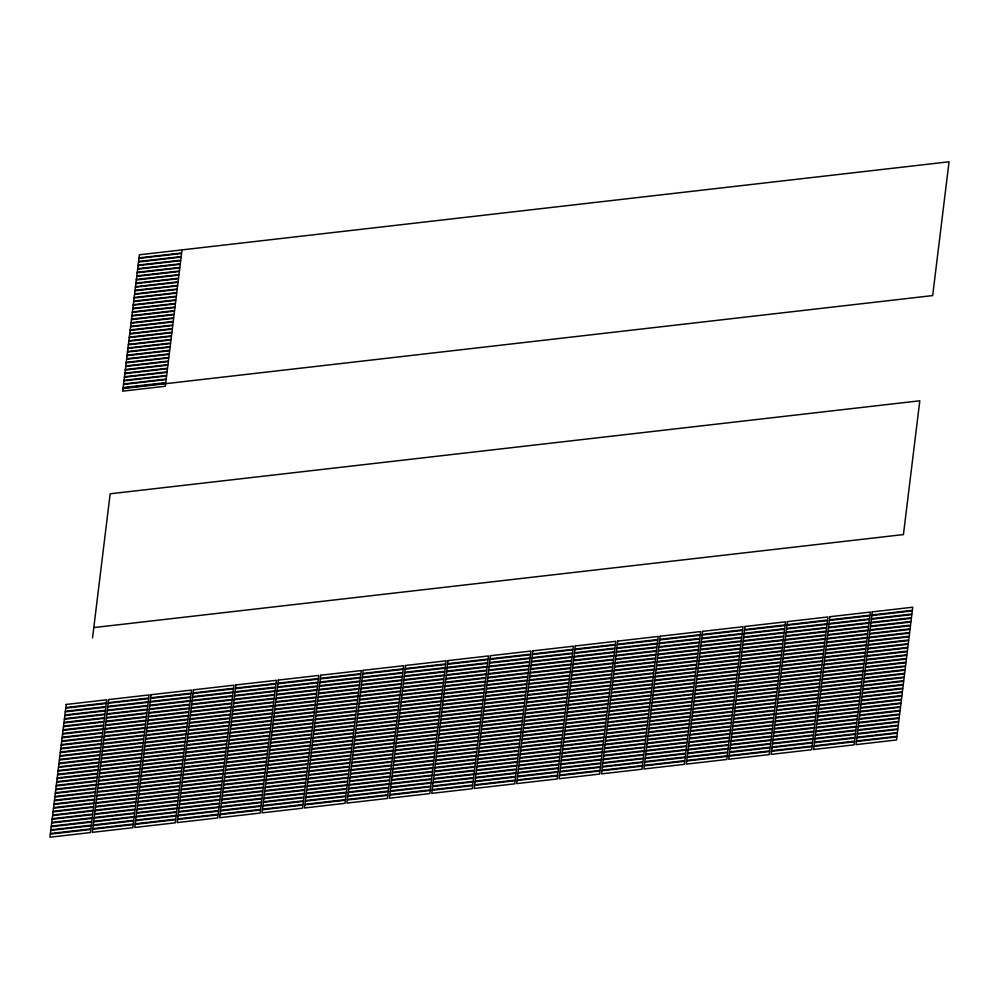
<?xml version="1.0" encoding="UTF-8"?>
<svg xmlns="http://www.w3.org/2000/svg" width="999" height="999" viewBox="0 0 999 999"><rect width="100%" height="100%" fill="white"/><g stroke="black" fill="none" stroke-linecap="round" stroke-linejoin="round"><path stroke-width="1.5" d="M92.545 637.874L110.165 493.793L919.804 400.786L903.433 534.577L93.794 627.584M181.993 249.887L181.618 252.984L139.036 257.867M138.973 258.391L181.556 253.496L181.181 256.581L138.586 261.476M138.524 261.988L181.119 257.093L180.744 260.19L138.149 265.072M138.087 265.584L180.682 260.702L180.295 263.786L137.712 268.681M137.65 269.193L180.232 264.298L179.857 267.382L137.275 272.277M137.213 272.789L179.795 267.907L179.42 270.991L136.826 275.886M136.763 276.398L179.358 271.503L178.971 274.588L136.388 279.483M136.326 279.995L178.908 275.112L178.534 278.197L135.951 283.092M135.889 283.604L178.471 278.709L178.097 281.793L135.502 286.688M135.439 287.2L178.034 282.305L177.66 285.402L135.065 290.284M135.002 290.809L177.585 285.914L177.21 288.998L134.628 293.893M134.565 294.405L177.148 289.51L176.773 292.607L134.191 297.49M134.128 298.014L176.711 293.119L176.336 296.204L133.741 301.099M133.679 301.611L176.274 296.715L175.886 299.812L133.304 304.695M133.242 305.207L175.824 300.324L175.449 303.409L132.867 308.304M132.805 308.816L175.387 303.921L175.012 307.005L132.417 311.9M132.355 312.412L174.95 307.53L174.563 310.614L131.98 315.509M131.918 316.021L174.5 311.126L174.126 314.21L131.543 319.106M131.481 319.618L174.063 314.735L173.689 317.819L131.106 322.714M131.031 323.226L173.626 318.331L173.252 321.416L130.657 326.311M130.594 326.823L173.189 321.928L172.802 325.025L130.22 329.907M130.157 330.432L172.74 325.537L172.365 328.621L129.783 333.516M129.72 334.028L172.303 329.133L171.928 332.23L129.333 337.113M129.271 337.637L171.865 332.742L171.478 335.826L128.896 340.721M128.834 341.233L171.416 336.338L171.041 339.435L128.459 344.318M128.396 344.83L170.979 339.947L170.604 343.032L128.009 347.927M127.947 348.439L170.542 343.544L170.167 346.628L127.572 351.523M127.51 352.035L170.105 347.153L169.718 350.237L127.135 355.132M127.073 355.644L169.655 350.749L169.281 353.833L126.698 358.728M126.636 359.24L169.218 354.358L168.843 357.442L126.249 362.337M126.186 362.849L168.781 357.954L168.394 361.039L125.812 365.934M125.749 366.446L168.332 361.551L167.957 364.647L125.375 369.53M125.312 370.055L167.894 365.159L167.52 368.244L124.925 373.139M124.863 373.651L167.457 368.756L167.07 371.853L124.488 376.735M124.425 377.26L167.008 372.365L166.633 375.449L124.051 380.344M123.988 380.856L166.571 375.961L166.196 379.046L123.614 383.941M123.539 384.453L166.134 379.57L165.759 382.654L123.164 387.55M123.102 388.062L165.697 383.166L165.31 386.251L122.727 391.146L139.41 254.782L949.05 161.788L932.679 295.579L123.039 388.574M50.325 834.128L49.95 837.212L90.434 832.567L90.809 829.482L50.325 834.128M50.787 830.419L50.4 833.503L90.884 828.858L91.259 825.773L50.787 830.419M51.236 826.722L50.862 829.807L91.334 825.149L91.721 822.065L51.236 826.722M51.686 823.014L51.311 826.098L91.796 821.453L92.17 818.356L51.686 823.014M52.135 819.305L51.761 822.389L92.245 817.744L92.62 814.66L52.135 819.305M52.597 815.596L52.223 818.693L92.695 814.035L93.082 810.951L52.597 815.596M53.047 811.9L52.672 814.984L93.157 810.339L93.531 807.242L53.047 811.9M53.496 808.191L53.122 811.275L93.606 806.63L93.981 803.546L53.496 808.191M53.958 804.482L53.571 807.579L94.056 802.921L94.43 799.837L53.958 804.482M54.408 800.786L54.033 803.87L94.518 799.225L94.893 796.128L54.408 800.786M54.858 797.077L54.483 800.162L94.967 795.516L95.342 792.432L54.858 797.077M55.32 793.368L54.933 796.465L95.417 791.807L95.792 788.723L55.32 793.368M55.769 789.672L55.395 792.756L95.867 788.099L96.254 785.014L55.769 789.672M56.219 785.963L55.844 789.048L96.329 784.402L96.703 781.318L56.219 785.963M56.668 782.254L56.294 785.339L96.778 780.694L97.153 777.609L56.668 782.254M57.13 778.546L56.756 781.643L97.228 776.985L97.615 773.9L57.13 778.546M57.58 774.849L57.205 777.934L97.69 773.288L98.064 770.192L57.58 774.849M58.029 771.141L57.655 774.225L98.139 769.58L98.514 766.495L58.029 771.141M58.491 767.432L58.104 770.529L98.589 765.871L98.963 762.786L58.491 767.432M58.941 763.736L58.566 766.82L99.051 762.175L99.425 759.078L58.941 763.736M59.391 760.027L59.016 763.111L99.5 758.466L99.875 755.381L59.391 760.027M59.853 756.318L59.465 759.415L99.95 754.757L100.325 751.673L59.853 756.318M60.302 752.622L59.928 755.706L100.4 751.061L100.787 747.964L60.302 752.622M60.752 748.913L60.377 751.997L100.862 747.352L101.236 744.267L60.752 748.913M61.201 745.204L60.827 748.288L101.311 743.643L101.686 740.559L61.201 745.204M61.663 741.508L61.289 744.592L101.761 739.934L102.148 736.85L61.663 741.508M62.113 737.799L61.738 740.883L102.223 736.238L102.597 733.141L62.113 737.799M62.562 734.09L62.188 737.175L102.672 732.529L103.047 729.445L62.562 734.09M63.024 730.381L62.637 733.478L103.122 728.82L103.496 725.736L63.024 730.381M63.474 726.685L63.099 729.769L103.584 725.124L103.958 722.027L63.474 726.685M63.924 722.976L63.549 726.061L104.033 721.415L104.408 718.331L63.924 722.976M64.386 719.268L63.998 722.364L104.483 717.707L104.858 714.622L64.386 719.268M64.835 715.571L64.46 718.656L104.932 714.01L105.32 710.913L64.835 715.571M65.285 711.862L64.91 714.947L105.395 710.301L105.769 707.217L65.285 711.862M65.734 708.154L65.36 711.251L105.844 706.593L106.219 703.508L65.734 708.154M66.196 704.457L65.822 707.542L106.294 702.884L106.681 699.799L66.196 704.457M92.757 829.257L92.37 832.342L132.855 827.696L133.229 824.6L92.757 829.257M93.207 825.549L92.832 828.633L133.317 823.988L133.691 820.903L93.207 825.549M93.656 821.84L93.282 824.937L133.766 820.279L134.141 817.194L93.656 821.84M94.118 818.144L93.731 821.228L134.216 816.57L134.59 813.486L94.118 818.144M94.568 814.435L94.193 817.519L134.665 812.874L135.052 809.789L94.568 814.435M95.017 810.726L94.643 813.81L135.127 809.165L135.502 806.081L95.017 810.726M95.467 807.03L95.092 810.114L135.577 805.456L135.951 802.372L95.467 807.03M95.929 803.321L95.554 806.405L136.026 801.76L136.413 798.663L95.929 803.321M96.379 799.612L96.004 802.697L136.488 798.051L136.863 794.967L96.379 799.612M96.828 795.903L96.453 799L136.938 794.342L137.313 791.258L96.828 795.903M97.29 792.207L96.903 795.291L137.387 790.646L137.762 787.549L97.29 792.207M97.74 788.498L97.365 791.583L137.85 786.937L138.224 783.853L97.74 788.498M98.189 784.789L97.815 787.886L138.299 783.228L138.674 780.144L98.189 784.789M98.651 781.093L98.264 784.178L138.749 779.532L139.123 776.435L98.651 781.093M99.101 777.384L98.726 780.469L139.198 775.823L139.585 772.739L99.101 777.384M99.55 773.676L99.176 776.772L139.66 772.115L140.035 769.03L99.55 773.676M100 769.979L99.625 773.064L140.11 768.406L140.484 765.321L100 769.979M100.462 766.27L100.087 769.355L140.559 764.71L140.946 761.625L100.462 766.27M100.911 762.562L100.537 765.646L141.021 761.001L141.396 757.916L100.911 762.562M101.361 758.853L100.986 761.95L141.471 757.292L141.846 754.208L101.361 758.853M101.823 755.157L101.436 758.241L141.92 753.596L142.295 750.499L101.823 755.157M102.273 751.448L101.898 754.532L142.382 749.887L142.757 746.802L102.273 751.448M102.722 747.739L102.348 750.836L142.832 746.178L143.207 743.094L102.722 747.739M103.184 744.043L102.797 747.127L143.282 742.482L143.656 739.385L103.184 744.043M103.634 740.334L103.259 743.418L143.731 738.773L144.118 735.689L103.634 740.334M104.083 736.625L103.709 739.722L144.193 735.064L144.568 731.98L104.083 736.625M104.533 732.929L104.158 736.013L144.643 731.368L145.017 728.271L104.533 732.929M104.995 729.22L104.62 732.304L145.092 727.659L145.479 724.575L104.995 729.22M105.444 725.511L105.07 728.596L145.554 723.95L145.929 720.866L105.444 725.511M105.894 721.815L105.519 724.899L146.004 720.242L146.378 717.157L105.894 721.815M106.356 718.106L105.969 721.191L146.453 716.545L146.828 713.448L106.356 718.106M106.806 714.397L106.431 717.482L146.915 712.836L147.29 709.752L106.806 714.397M107.255 710.689L106.881 713.786L147.365 709.128L147.74 706.043L107.255 710.689M107.717 706.992L107.33 710.077L147.815 705.431L148.189 702.334L107.717 706.992M108.167 703.284L107.792 706.368L148.264 701.723L148.651 698.638L108.167 703.284M108.616 699.575L108.242 702.672L148.726 698.014L149.101 694.929L108.616 699.575M135.177 824.375L134.803 827.472L175.287 822.814L175.662 819.729L135.177 824.375M135.627 820.679L135.252 823.763L175.737 819.118L176.111 816.021L135.627 820.679M136.089 816.97L135.702 820.054L176.186 815.409L176.561 812.324L136.089 816.97M136.538 813.261L136.164 816.358L176.648 811.7L177.023 808.616L136.538 813.261M136.988 809.565L136.613 812.649L177.098 808.004L177.472 804.907L136.988 809.565M137.45 805.856L137.063 808.94L177.547 804.295L177.922 801.21L137.45 805.856M137.899 802.147L137.525 805.244L177.997 800.586L178.384 797.502L137.899 802.147M138.349 798.451L137.974 801.535L178.459 796.877L178.833 793.793L138.349 798.451M138.799 794.742L138.424 797.826L178.908 793.181L179.283 790.097L138.799 794.742M139.261 791.033L138.886 794.118L179.358 789.472L179.745 786.388L139.261 791.033M139.71 787.324L139.336 790.421L179.82 785.763L180.195 782.679L139.71 787.324M140.16 783.628L139.785 786.712L180.27 782.067L180.644 778.97L140.16 783.628M140.622 779.919L140.235 783.004L180.719 778.358L181.094 775.274L140.622 779.919M141.071 776.211L140.697 779.307L181.181 774.65L181.556 771.565L141.071 776.211M141.521 772.514L141.146 775.599L181.631 770.953L182.005 767.856L141.521 772.514M141.983 768.805L141.596 771.89L182.08 767.244L182.455 764.16L141.983 768.805M142.432 765.097L142.058 768.194L182.53 763.536L182.917 760.451L142.432 765.097M142.882 761.4L142.507 764.485L182.992 759.839L183.366 756.743L142.882 761.4M143.332 757.692L142.957 760.776L183.441 756.131L183.816 753.046L143.332 757.692M143.794 753.983L143.419 757.067L183.891 752.422L184.278 749.337L143.794 753.983M144.243 750.286L143.868 753.371L184.353 748.713L184.728 745.629L144.243 750.286M144.693 746.578L144.318 749.662L184.803 745.017L185.177 741.92L144.693 746.578M145.155 742.869L144.768 745.953L185.252 741.308L185.627 738.224L145.155 742.869M145.604 739.16L145.23 742.257L185.714 737.599L186.089 734.515L145.604 739.16M146.054 735.464L145.679 738.548L186.164 733.903L186.538 730.806L146.054 735.464M146.516 731.755L146.129 734.839L186.613 730.194L186.988 727.11L146.516 731.755M146.965 728.046L146.591 731.143L187.063 726.485L187.45 723.401L146.965 728.046M147.415 724.35L147.04 727.434L187.525 722.789L187.899 719.692L147.415 724.35M147.864 720.641L147.49 723.726L187.974 719.08L188.349 715.996L147.864 720.641M148.327 716.932L147.952 720.029L188.424 715.371L188.811 712.287L148.327 716.932M148.776 713.236L148.401 716.32L188.886 711.663L189.261 708.578L148.776 713.236M149.226 709.527L148.851 712.612L189.335 707.966L189.71 704.882L149.226 709.527M149.688 705.818L149.301 708.903L189.785 704.258L190.16 701.173L149.688 705.818M150.137 702.122L149.763 705.207L190.247 700.549L190.622 697.464L150.137 702.122M150.587 698.413L150.212 701.498L190.697 696.852L191.071 693.756L150.587 698.413M151.049 694.705L150.662 697.789L191.146 693.144L191.521 690.059L151.049 694.705M177.597 819.505L177.223 822.589L217.707 817.944L218.082 814.859L177.597 819.505M178.059 815.796L177.685 818.893L218.157 814.235L218.544 811.151L178.059 815.796M178.509 812.1L178.134 815.184L218.619 810.539L218.993 807.442L178.509 812.1M178.958 808.391L178.584 811.475L219.068 806.83L219.443 803.745L178.958 808.391M179.42 804.682L179.033 807.779L219.518 803.121L219.892 800.037L179.42 804.682M179.87 800.986L179.495 804.07L219.98 799.425L220.354 796.328L179.87 800.986M180.32 797.277L179.945 800.361L220.429 795.716L220.804 792.632L180.32 797.277M180.782 793.568L180.394 796.665L220.879 792.007L221.254 788.923L180.782 793.568M181.231 789.872L180.856 792.956L221.328 788.311L221.716 785.214L181.231 789.872M181.681 786.163L181.306 789.247L221.79 784.602L222.165 781.518L181.681 786.163M182.13 782.454L181.756 785.539L222.24 780.893L222.615 777.809L182.13 782.454M182.592 778.758L182.218 781.842L222.69 777.185L223.077 774.1L182.592 778.758M183.042 775.049L182.667 778.134L223.152 773.488L223.526 770.404L183.042 775.049M183.491 771.34L183.117 774.425L223.601 769.779L223.976 766.695L183.491 771.34M183.953 767.632L183.566 770.729L224.051 766.071L224.425 762.986L183.953 767.632M184.403 763.935L184.028 767.02L224.513 762.374L224.887 759.277L184.403 763.935M184.852 760.227L184.478 763.311L224.962 758.666L225.337 755.581L184.852 760.227M185.315 756.518L184.927 759.615L225.412 754.957L225.786 751.872L185.315 756.518M185.764 752.821L185.389 755.906L225.861 751.26L226.249 748.164L185.764 752.821M186.214 749.113L185.839 752.197L226.323 747.552L226.698 744.467L186.214 749.113M186.663 745.404L186.289 748.501L226.773 743.843L227.148 740.759L186.663 745.404M187.125 741.708L186.751 744.792L227.223 740.134L227.61 737.05L187.125 741.708M187.575 737.999L187.2 741.083L227.685 736.438L228.059 733.353L187.575 737.999M188.024 734.29L187.65 737.374L228.134 732.729L228.509 729.645L188.024 734.29M188.486 730.594L188.099 733.678L228.584 729.02L228.958 725.936L188.486 730.594M188.936 726.885L188.561 729.969L229.046 725.324L229.42 722.227L188.936 726.885M189.385 723.176L189.011 726.261L229.495 721.615L229.87 718.531L189.385 723.176M189.847 719.467L189.46 722.564L229.945 717.906L230.319 714.822L189.847 719.467M190.297 715.771L189.922 718.855L230.394 714.21L230.781 711.113L190.297 715.771M190.747 712.062L190.372 715.147L230.856 710.501L231.231 707.417L190.747 712.062M191.196 708.353L190.821 711.45L231.306 706.793L231.681 703.708L191.196 708.353M191.658 704.657L191.284 707.742L231.756 703.096L232.143 699.999L191.658 704.657M192.108 700.948L191.733 704.033L232.218 699.387L232.592 696.303L192.108 700.948M192.557 697.24L192.183 700.336L232.667 695.679L233.042 692.594L192.557 697.24M193.019 693.543L192.632 696.628L233.117 691.97L233.491 688.885L193.019 693.543M193.469 689.834L193.094 692.919L233.579 688.274L233.953 685.189L193.469 689.834M220.03 814.635L219.655 817.719L260.127 813.074L260.514 809.989L220.03 814.635M220.479 810.926L220.105 814.023L260.589 809.365L260.964 806.28L220.479 810.926M220.929 807.229L220.554 810.314L261.039 805.656L261.413 802.572L220.929 807.229M221.391 803.521L221.016 806.605L261.488 801.96L261.875 798.875L221.391 803.521M221.84 799.812L221.466 802.896L261.95 798.251L262.325 795.167L221.84 799.812M222.29 796.103L221.915 799.2L262.4 794.542L262.774 791.458L222.29 796.103M222.752 792.407L222.365 795.491L262.849 790.846L263.224 787.749L222.752 792.407M223.202 788.698L222.827 791.782L263.311 787.137L263.686 784.053L223.202 788.698M223.651 784.989L223.277 788.086L263.761 783.428L264.136 780.344L223.651 784.989M224.113 781.293L223.726 784.377L264.211 779.732L264.585 776.635L224.113 781.293M224.563 777.584L224.188 780.669L264.66 776.023L265.047 772.939L224.563 777.584M225.012 773.875L224.638 776.972L265.122 772.314L265.497 769.23L225.012 773.875M225.462 770.179L225.087 773.263L265.572 768.618L265.946 765.521L225.462 770.179M225.924 766.47L225.549 769.555L266.021 764.909L266.408 761.825L225.924 766.47M226.373 762.761L225.999 765.846L266.483 761.201L266.858 758.116L226.373 762.761M226.823 759.065L226.448 762.15L266.933 757.492L267.307 754.407L226.823 759.065M227.285 755.356L226.898 758.441L267.382 753.795L267.757 750.699L227.285 755.356M227.735 751.648L227.36 754.732L267.844 750.087L268.219 747.002L227.735 751.648M228.184 747.939L227.809 751.036L268.294 746.378L268.669 743.293L228.184 747.939M228.646 744.243L228.259 747.327L268.743 742.682L269.118 739.585L228.646 744.243M229.096 740.534L228.721 743.618L269.193 738.973L269.58 735.888L229.096 740.534M229.545 736.825L229.171 739.922L269.655 735.264L270.03 732.18L229.545 736.825M229.995 733.129L229.62 736.213L270.105 731.568L270.479 728.471L229.995 733.129M230.457 729.42L230.082 732.504L270.554 727.859L270.941 724.774L230.457 729.42M230.906 725.711L230.532 728.808L271.016 724.15L271.391 721.066L230.906 725.711M231.356 722.015L230.981 725.099L271.466 720.441L271.84 717.357L231.356 722.015M231.818 718.306L231.431 721.39L271.915 716.745L272.29 713.661L231.818 718.306M232.268 714.597L231.893 717.682L272.377 713.036L272.752 709.952L232.268 714.597M232.717 710.901L232.342 713.985L272.827 709.327L273.202 706.243L232.717 710.901M233.179 707.192L232.792 710.277L273.276 705.631L273.651 702.534L233.179 707.192M233.629 703.483L233.254 706.568L273.726 701.922L274.113 698.838L233.629 703.483M234.078 699.775L233.704 702.871L274.188 698.214L274.563 695.129L234.078 699.775M234.528 696.078L234.153 699.163L274.638 694.517L275.012 691.42L234.528 696.078M234.99 692.369L234.615 695.454L275.087 690.809L275.474 687.724L234.99 692.369M235.439 688.661L235.065 691.758L275.549 687.1L275.924 684.015L235.439 688.661M235.889 684.964L235.514 688.049L275.999 683.403L276.373 680.307L235.889 684.964M262.45 809.764L262.075 812.849L302.56 808.203L302.934 805.107L262.45 809.764M262.912 806.056L262.525 809.14L303.009 804.495L303.384 801.41L262.912 806.056M263.361 802.347L262.987 805.444L303.459 800.786L303.846 797.702L263.361 802.347M263.811 798.651L263.436 801.735L303.921 797.09L304.295 793.993L263.811 798.651M264.26 794.942L263.886 798.026L304.37 793.381L304.745 790.296L264.26 794.942M264.723 791.233L264.348 794.317L304.82 789.672L305.207 786.588L264.723 791.233M265.172 787.537L264.797 790.621L305.282 785.963L305.657 782.879L265.172 787.537M265.622 783.828L265.247 786.912L305.731 782.267L306.106 779.17L265.622 783.828M266.084 780.119L265.697 783.204L306.181 778.558L306.556 775.474L266.084 780.119M266.533 776.41L266.159 779.507L306.643 774.849L307.018 771.765L266.533 776.41M266.983 772.714L266.608 775.798L307.093 771.153L307.467 768.056L266.983 772.714M267.445 769.005L267.058 772.09L307.542 767.444L307.917 764.36L267.445 769.005M267.894 765.296L267.52 768.393L307.992 763.736L308.379 760.651L267.894 765.296M268.344 761.6L267.969 764.685L308.454 760.039L308.828 756.942L268.344 761.6M268.793 757.891L268.419 760.976L308.903 756.33L309.278 753.246L268.793 757.891M269.255 754.183L268.881 757.279L309.353 752.622L309.74 749.537L269.255 754.183M269.705 750.486L269.33 753.571L309.815 748.913L310.19 745.828L269.705 750.486M270.155 746.777L269.78 749.862L310.264 745.217L310.639 742.132L270.155 746.777M270.617 743.069L270.23 746.153L310.714 741.508L311.089 738.423L270.617 743.069M271.066 739.372L270.692 742.457L311.176 737.799L311.551 734.715L271.066 739.372M271.516 735.664L271.141 738.748L311.626 734.103L312 731.006L271.516 735.664M271.978 731.955L271.591 735.039L312.075 730.394L312.45 727.309L271.978 731.955M272.427 728.246L272.053 731.343L312.525 726.685L312.912 723.601L272.427 728.246M272.877 724.55L272.502 727.634L312.987 722.989L313.361 719.892L272.877 724.55M273.326 720.841L272.952 723.925L313.436 719.28L313.811 716.196L273.326 720.841M273.788 717.132L273.414 720.229L313.886 715.571L314.273 712.487L273.788 717.132M274.238 713.436L273.863 716.52L314.348 711.875L314.722 708.778L274.238 713.436M274.688 709.727L274.313 712.811L314.797 708.166L315.172 705.082L274.688 709.727M275.15 706.018L274.762 709.115L315.247 704.457L315.622 701.373L275.15 706.018M275.599 702.322L275.225 705.406L315.709 700.749L316.084 697.664L275.599 702.322M276.049 698.613L275.674 701.698L316.159 697.052L316.533 693.968L276.049 698.613M276.511 694.904L276.124 697.989L316.608 693.343L316.983 690.259L276.511 694.904M276.96 691.208L276.586 694.293L317.058 689.635L317.445 686.55L276.96 691.208M277.41 687.499L277.035 690.584L317.52 685.938L317.894 682.841L277.41 687.499M277.859 683.791L277.485 686.875L317.969 682.23L318.344 679.145L277.859 683.791M278.321 680.082L277.947 683.179L318.419 678.521L318.806 675.436L278.321 680.082M304.882 804.882L304.495 807.979L344.98 803.321L345.354 800.236L304.882 804.882M305.332 801.186L304.957 804.27L345.442 799.625L345.816 796.528L305.332 801.186M305.781 797.477L305.407 800.561L345.891 795.916L346.266 792.831L305.781 797.477M306.243 793.768L305.856 796.865L346.341 792.207L346.715 789.123L306.243 793.768M306.693 790.072L306.318 793.156L346.79 788.511L347.177 785.414L306.693 790.072M307.143 786.363L306.768 789.447L347.252 784.802L347.627 781.717L307.143 786.363M307.592 782.654L307.217 785.751L347.702 781.093L348.077 778.009L307.592 782.654M308.054 778.958L307.68 782.042L348.151 777.397L348.539 774.3L308.054 778.958M308.504 775.249L308.129 778.333L348.614 773.688L348.988 770.604L308.504 775.249M308.953 771.54L308.579 774.625L349.063 769.979L349.438 766.895L308.953 771.54M309.415 767.844L309.028 770.928L349.513 766.27L349.887 763.186L309.415 767.844M309.865 764.135L309.49 767.22L349.975 762.574L350.349 759.477L309.865 764.135M310.314 760.426L309.94 763.511L350.424 758.865L350.799 755.781L310.314 760.426M310.776 756.718L310.389 759.814L350.874 755.157L351.248 752.072L310.776 756.718M311.226 753.021L310.851 756.106L351.323 751.46L351.71 748.363L311.226 753.021M311.676 749.312L311.301 752.397L351.785 747.751L352.16 744.667L311.676 749.312M312.125 745.604L311.75 748.701L352.235 744.043L352.61 740.958L312.125 745.604M312.587 741.907L312.212 744.992L352.684 740.346L353.072 737.25L312.587 741.907M313.037 738.199L312.662 741.283L353.147 736.638L353.521 733.553L313.037 738.199M313.486 734.49L313.112 737.587L353.596 732.929L353.971 729.844L313.486 734.49M313.948 730.793L313.561 733.878L354.046 729.22L354.42 726.136L313.948 730.793M314.398 727.085L314.023 730.169L354.508 725.524L354.882 722.439L314.398 727.085M314.847 723.376L314.473 726.46L354.957 721.815L355.332 718.731L314.847 723.376M315.309 719.68L314.922 722.764L355.407 718.106L355.781 715.022L315.309 719.68M315.759 715.971L315.384 719.055L355.856 714.41L356.243 711.313L315.759 715.971M316.208 712.262L315.834 715.346L356.318 710.701L356.693 707.617L316.208 712.262M316.658 708.553L316.283 711.65L356.768 706.992L357.142 703.908L316.658 708.553M317.12 704.857L316.745 707.941L357.217 703.296L357.605 700.199L317.12 704.857M317.57 701.148L317.195 704.233L357.679 699.587L358.054 696.503L317.57 701.148M318.019 697.439L317.645 700.536L358.129 695.878L358.504 692.794L318.019 697.439M318.481 693.743L318.094 696.827L358.579 692.182L358.953 689.085L318.481 693.743M318.931 690.034L318.556 693.119L359.041 688.473L359.415 685.389L318.931 690.034M319.38 686.325L319.006 689.422L359.49 684.765L359.865 681.68L319.38 686.325M319.842 682.629L319.455 685.714L359.94 681.056L360.314 677.971L319.842 682.629M320.292 678.92L319.917 682.005L360.389 677.359L360.776 674.275L320.292 678.92M320.741 675.212L320.367 678.296L360.851 673.651L361.226 670.566L320.741 675.212M347.302 800.012L346.928 803.096L387.412 798.451L387.787 795.366L347.302 800.012M347.752 796.315L347.377 799.4L387.862 794.742L388.236 791.658L347.752 796.315M348.214 792.607L347.827 795.691L388.311 791.046L388.686 787.949L348.214 792.607M348.663 788.898L348.289 791.982L388.773 787.337L389.148 784.252L348.663 788.898M349.113 785.189L348.738 788.286L389.223 783.628L389.598 780.544L349.113 785.189M349.575 781.493L349.188 784.577L389.672 779.932L390.047 776.835L349.575 781.493M350.025 777.784L349.65 780.868L390.122 776.223L390.509 773.139L350.025 777.784M350.474 774.075L350.1 777.172L390.584 772.514L390.959 769.43L350.474 774.075M350.924 770.379L350.549 773.463L391.034 768.818L391.408 765.721L350.924 770.379M351.386 766.67L351.011 769.754L391.483 765.109L391.87 762.025L351.386 766.67M351.835 762.961L351.461 766.058L391.945 761.4L392.32 758.316L351.835 762.961M352.285 759.265L351.91 762.349L392.395 757.692L392.769 754.607L352.285 759.265M352.747 755.556L352.36 758.641L392.844 753.995L393.219 750.911L352.747 755.556M353.196 751.847L352.822 754.932L393.306 750.286L393.681 747.202L353.196 751.847M353.646 748.151L353.271 751.236L393.756 746.578L394.13 743.493L353.646 748.151M354.108 744.442L353.721 747.527L394.205 742.881L394.58 739.784L354.108 744.442M354.558 740.734L354.183 743.818L394.655 739.173L395.042 736.088L354.558 740.734M355.007 737.025L354.633 740.122L395.117 735.464L395.492 732.379L355.007 737.025M355.457 733.328L355.082 736.413L395.567 731.768L395.941 728.671L355.457 733.328M355.919 729.62L355.544 732.704L396.016 728.059L396.403 724.974L355.919 729.62M356.368 725.911L355.994 729.008L396.478 724.35L396.853 721.266L356.368 725.911M356.818 722.215L356.443 725.299L396.928 720.654L397.302 717.557L356.818 722.215M357.28 718.506L356.893 721.59L397.377 716.945L397.752 713.86L357.28 718.506M357.729 714.797L357.355 717.894L397.839 713.236L398.214 710.152L357.729 714.797M358.179 711.101L357.804 714.185L398.289 709.527L398.663 706.443L358.179 711.101M358.641 707.392L358.254 710.476L398.738 705.831L399.113 702.747L358.641 707.392M359.091 703.683L358.716 706.768L399.188 702.122L399.575 699.038L359.091 703.683M359.54 699.987L359.165 703.071L399.65 698.413L400.025 695.329L359.54 699.987M360.002 696.278L359.615 699.362L400.099 694.717L400.474 691.62L360.002 696.278M360.452 692.569L360.077 695.654L400.549 691.008L400.936 687.924L360.452 692.569M360.901 688.86L360.527 691.957L401.011 687.3L401.386 684.215L360.901 688.86M361.351 685.164L360.976 688.249L401.461 683.603L401.835 680.506L361.351 685.164M361.813 681.455L361.426 684.54L401.91 679.894L402.297 676.81L361.813 681.455M362.262 677.747L361.888 680.843L402.372 676.186L402.747 673.101L362.262 677.747M362.712 674.05L362.337 677.135L402.822 672.489L403.196 669.392L362.712 674.05M363.174 670.341L362.787 673.426L403.271 668.781L403.646 665.696L363.174 670.341M389.722 795.142L389.348 798.226L429.832 793.581L430.207 790.496L389.722 795.142M390.184 791.433L389.81 794.53L430.282 789.872L430.669 786.787L390.184 791.433M390.634 787.736L390.259 790.821L430.744 786.163L431.118 783.079L390.634 787.736M391.084 784.028L390.709 787.112L431.193 782.467L431.568 779.382L391.084 784.028M391.546 780.319L391.158 783.403L431.643 778.758L432.018 775.674L391.546 780.319M391.995 776.623L391.62 779.707L432.105 775.049L432.48 771.965L391.995 776.623M392.445 772.914L392.07 775.998L432.555 771.353L432.929 768.256L392.445 772.914M392.907 769.205L392.52 772.289L433.004 767.644L433.379 764.56L392.907 769.205M393.356 765.496L392.982 768.593L433.454 763.935L433.841 760.851L393.356 765.496M393.806 761.8L393.431 764.884L433.916 760.239L434.29 757.142L393.806 761.8M394.255 758.091L393.881 761.176L434.365 756.53L434.74 753.446L394.255 758.091M394.717 754.382L394.343 757.479L434.815 752.821L435.202 749.737L394.717 754.382M395.167 750.686L394.792 753.77L435.277 749.125L435.651 746.028L395.167 750.686M395.616 746.977L395.242 750.062L435.726 745.416L436.101 742.332L395.616 746.977M396.079 743.268L395.691 746.365L436.176 741.708L436.563 738.623L396.079 743.268M396.528 739.572L396.153 742.657L436.638 737.999L437.013 734.914L396.528 739.572M396.978 735.863L396.603 738.948L437.087 734.302L437.462 731.218L396.978 735.863M397.44 732.155L397.053 735.239L437.537 730.594L437.912 727.509L397.44 732.155M397.889 728.458L397.515 731.543L437.987 726.885L438.374 723.8L397.889 728.458M398.339 724.75L397.964 727.834L438.449 723.189L438.823 720.092L398.339 724.75M398.801 721.041L398.414 724.125L438.898 719.48L439.273 716.395L398.801 721.041M399.25 717.332L398.876 720.429L439.348 715.771L439.735 712.687L399.25 717.332M399.7 713.636L399.325 716.72L439.81 712.075L440.184 708.978L399.7 713.636M400.149 709.927L399.775 713.011L440.259 708.366L440.634 705.282L400.149 709.927M400.611 706.218L400.224 709.315L440.709 704.657L441.096 701.573L400.611 706.218M401.061 702.522L400.686 705.606L441.171 700.961L441.546 697.864L401.061 702.522M401.511 698.813L401.136 701.897L441.62 697.252L441.995 694.168L401.511 698.813M401.973 695.104L401.586 698.201L442.07 693.543L442.445 690.459L401.973 695.104M402.422 691.408L402.048 694.492L442.52 689.834L442.907 686.75L402.422 691.408M402.872 687.699L402.497 690.784L442.982 686.138L443.356 683.054L402.872 687.699M403.334 683.99L402.947 687.075L443.431 682.429L443.806 679.345L403.334 683.99M403.783 680.282L403.409 683.378L443.881 678.721L444.268 675.636L403.783 680.282M404.233 676.585L403.858 679.67L444.343 675.024L444.717 671.927L404.233 676.585M404.682 672.876L404.308 675.961L444.792 671.316L445.167 668.231L404.682 672.876M405.144 669.168L404.757 672.265L445.242 667.607L445.629 664.522L405.144 669.168M405.594 665.471L405.219 668.556L445.704 663.91L446.078 660.814L405.594 665.471M432.155 790.271L431.78 793.356L472.252 788.711L472.639 785.614L432.155 790.271M432.604 786.563L432.23 789.647L472.714 785.002L473.089 781.917L432.604 786.563M433.067 782.854L432.679 785.951L473.164 781.293L473.538 778.209L433.067 782.854M433.516 779.158L433.141 782.242L473.613 777.597L474.001 774.5L433.516 779.158M433.966 775.449L433.591 778.533L474.075 773.888L474.45 770.803L433.966 775.449M434.415 771.74L434.041 774.837L474.525 770.179L474.9 767.095L434.415 771.74M434.877 768.044L434.49 771.128L474.975 766.47L475.362 763.386L434.877 768.044M435.327 764.335L434.952 767.419L475.437 762.774L475.811 759.69L435.327 764.335M435.776 760.626L435.402 763.711L475.886 759.065L476.261 755.981L435.776 760.626M436.238 756.93L435.851 760.014L476.336 755.356L476.71 752.272L436.238 756.93M436.688 753.221L436.313 756.305L476.785 751.66L477.172 748.563L436.688 753.221M437.137 749.512L436.763 752.597L477.247 747.951L477.622 744.867L437.137 749.512M437.599 745.803L437.212 748.9L477.697 744.243L478.071 741.158L437.599 745.803M438.049 742.107L437.674 745.192L478.146 740.546L478.533 737.449L438.049 742.107M438.499 738.398L438.124 741.483L478.608 736.837L478.983 733.753L438.499 738.398M438.948 734.69L438.573 737.786L479.058 733.129L479.433 730.044L438.948 734.69M439.41 730.993L439.023 734.078L479.508 729.432L479.895 726.335L439.41 730.993M439.86 727.284L439.485 730.369L479.97 725.724L480.344 722.639L439.86 727.284M440.309 723.576L439.935 726.673L480.419 722.015L480.794 718.93L440.309 723.576M440.771 719.879L440.384 722.964L480.869 718.306L481.243 715.222L440.771 719.879M441.221 716.171L440.846 719.255L481.318 714.61L481.705 711.525L441.221 716.171M441.67 712.462L441.296 715.546L481.78 710.901L482.155 707.816L441.67 712.462M442.132 708.753L441.745 711.85L482.23 707.192L482.604 704.108L442.132 708.753M442.582 705.057L442.207 708.141L482.679 703.496L483.066 700.399L442.582 705.057M443.032 701.348L442.657 704.432L483.141 699.787L483.516 696.703L443.032 701.348M443.481 697.639L443.106 700.736L483.591 696.078L483.966 692.994L443.481 697.639M443.943 693.943L443.556 697.027L484.04 692.382L484.428 689.285L443.943 693.943M444.393 690.234L444.018 693.318L484.503 688.673L484.877 685.589L444.393 690.234M444.842 686.525L444.468 689.622L484.952 684.964L485.327 681.88L444.842 686.525M445.304 682.829L444.917 685.913L485.402 681.268L485.776 678.171L445.304 682.829M445.754 679.12L445.379 682.205L485.851 677.559L486.238 674.475L445.754 679.12M446.203 675.411L445.829 678.496L486.313 673.85L486.688 670.766L446.203 675.411M446.665 671.715L446.278 674.8L486.763 670.142L487.137 667.057L446.665 671.715M447.115 668.006L446.74 671.091L487.212 666.445L487.599 663.348L447.115 668.006M447.564 664.298L447.19 667.382L487.674 662.737L488.049 659.652L447.564 664.298M448.014 660.589L447.639 663.686L488.124 659.028L488.499 655.943L448.014 660.589M474.575 785.401L474.2 788.486L514.685 783.828L515.059 780.743L474.575 785.401M475.037 781.693L474.65 784.777L515.134 780.132L515.509 777.035L475.037 781.693M475.487 777.984L475.112 781.068L515.584 776.423L515.971 773.338L475.487 777.984M475.936 774.275L475.561 777.372L516.046 772.714L516.421 769.63L475.936 774.275M476.398 770.579L476.011 773.663L516.495 769.018L516.87 765.921L476.398 770.579M476.848 766.87L476.473 769.954L516.945 765.309L517.332 762.225L476.848 766.87M477.297 763.161L476.923 766.258L517.407 761.6L517.782 758.516L477.297 763.161M477.747 759.465L477.372 762.549L517.857 757.904L518.231 754.807L477.747 759.465M478.209 755.756L477.822 758.84L518.306 754.195L518.693 751.111L478.209 755.756M478.658 752.047L478.284 755.144L518.768 750.486L519.143 747.402L478.658 752.047M479.108 748.351L478.733 751.435L519.218 746.777L519.592 743.693L479.108 748.351M479.57 744.642L479.183 747.727L519.667 743.081L520.042 739.997L479.57 744.642M480.019 740.933L479.645 744.018L520.117 739.372L520.504 736.288L480.019 740.933M480.469 737.237L480.094 740.321L520.579 735.664L520.954 732.579L480.469 737.237M480.931 733.528L480.544 736.613L521.028 731.967L521.403 728.87L480.931 733.528M481.381 729.819L481.006 732.904L521.478 728.259L521.865 725.174L481.381 729.819M481.83 726.111L481.456 729.208L521.94 724.55L522.315 721.465L481.83 726.111M482.28 722.414L481.905 725.499L522.39 720.853L522.764 717.757L482.28 722.414M482.742 718.706L482.355 721.79L522.839 717.145L523.226 714.06L482.742 718.706M483.191 714.997L482.817 718.094L523.301 713.436L523.676 710.351L483.191 714.997M483.641 711.3L483.266 714.385L523.751 709.74L524.125 706.643L483.641 711.3M484.103 707.592L483.716 710.676L524.2 706.031L524.575 702.946L484.103 707.592M484.552 703.883L484.178 706.98L524.65 702.322L525.037 699.238L484.552 703.883M485.002 700.187L484.627 703.271L525.112 698.613L525.486 695.529L485.002 700.187M485.464 696.478L485.077 699.562L525.561 694.917L525.936 691.832L485.464 696.478M485.914 692.769L485.539 695.853L526.011 691.208L526.398 688.124L485.914 692.769M486.363 689.06L485.989 692.157L526.473 687.499L526.848 684.415L486.363 689.06M486.813 685.364L486.438 688.448L526.923 683.803L527.297 680.706L486.813 685.364M487.275 681.655L486.888 684.74L527.372 680.094L527.759 677.01L487.275 681.655M487.724 677.946L487.35 681.043L527.834 676.385L528.209 673.301L487.724 677.946M488.174 674.25L487.799 677.334L528.284 672.689L528.658 669.592L488.174 674.25M488.636 670.541L488.249 673.626L528.733 668.98L529.108 665.896L488.636 670.541M489.085 666.832L488.711 669.929L529.183 665.272L529.57 662.187L489.085 666.832M489.535 663.136L489.16 666.221L529.645 661.575L530.019 658.478L489.535 663.136M489.997 659.427L489.61 662.512L530.094 657.866L530.469 654.782L489.997 659.427M490.447 655.719L490.072 658.803L530.544 654.158L530.931 651.073L490.447 655.719M517.007 780.519L516.62 783.616L557.105 778.958L557.492 775.873L517.007 780.519M517.457 776.822L517.082 779.907L557.567 775.249L557.942 772.165L517.457 776.822M517.907 773.114L517.532 776.198L558.016 771.553L558.391 768.468L517.907 773.114M518.369 769.405L517.981 772.489L558.466 767.844L558.841 764.759L518.369 769.405M518.818 765.709L518.444 768.793L558.916 764.135L559.303 761.051L518.818 765.709M519.268 762L518.893 765.084L559.378 760.439L559.752 757.342L519.268 762M519.73 758.291L519.343 761.375L559.827 756.73L560.202 753.646L519.73 758.291M520.179 754.582L519.805 757.679L560.277 753.021L560.664 749.937L520.179 754.582M520.629 750.886L520.254 753.97L560.739 749.325L561.113 746.228L520.629 750.886M521.078 747.177L520.704 750.261L561.188 745.616L561.563 742.532L521.078 747.177M521.54 743.468L521.153 746.565L561.638 741.907L562.025 738.823L521.54 743.468M521.99 739.772L521.615 742.856L562.1 738.211L562.474 735.114L521.99 739.772M522.44 736.063L522.065 739.148L562.549 734.502L562.924 731.418L522.44 736.063M522.902 732.354L522.514 735.451L562.999 730.793L563.374 727.709L522.902 732.354M523.351 728.658L522.976 731.743L563.448 727.085L563.836 724L523.351 728.658M523.801 724.949L523.426 728.034L563.911 723.388L564.285 720.304L523.801 724.949M524.263 721.241L523.876 724.325L564.36 719.68L564.735 716.595L524.263 721.241M524.712 717.532L524.338 720.629L564.81 715.971L565.197 712.886L524.712 717.532M525.162 713.835L524.787 716.92L565.272 712.275L565.646 709.178L525.162 713.835M525.611 710.127L525.237 713.211L565.721 708.566L566.096 705.481L525.611 710.127M526.073 706.418L525.686 709.515L566.171 704.857L566.558 701.773L526.073 706.418M526.523 702.722L526.148 705.806L566.633 701.161L567.007 698.064L526.523 702.722M526.972 699.013L526.598 702.097L567.082 697.452L567.457 694.367L526.972 699.013M527.435 695.304L527.047 698.401L567.532 693.743L567.907 690.659L527.435 695.304M527.884 691.608L527.509 694.692L567.981 690.047L568.369 686.95L527.884 691.608M528.334 687.899L527.959 690.983L568.443 686.338L568.818 683.254L528.334 687.899M528.796 684.19L528.409 687.275L568.893 682.629L569.268 679.545L528.796 684.19M529.245 680.494L528.871 683.578L569.343 678.92L569.73 675.836L529.245 680.494M529.695 676.785L529.32 679.869L569.805 675.224L570.179 672.127L529.695 676.785M530.144 673.076L529.77 676.161L570.254 671.515L570.629 668.431L530.144 673.076M530.606 669.367L530.219 672.464L570.704 667.807L571.091 664.722L530.606 669.367M531.056 665.671L530.681 668.756L571.166 664.11L571.54 661.013L531.056 665.671M531.505 661.962L531.131 665.047L571.615 660.401L571.99 657.317L531.505 661.962M531.967 658.254L531.58 661.35L572.065 656.693L572.439 653.608L531.967 658.254M532.417 654.557L532.042 657.642L572.514 652.996L572.902 649.899L532.417 654.557M532.867 650.849L532.492 653.933L572.976 649.288L573.351 646.203L532.867 650.849M559.428 775.649L559.053 778.733L599.537 774.088L599.912 771.003L559.428 775.649M559.877 771.94L559.502 775.037L599.987 770.379L600.362 767.294L559.877 771.94M560.339 768.243L559.952 771.328L600.436 766.683L600.824 763.586L560.339 768.243M560.789 764.535L560.414 767.619L600.899 762.974L601.273 759.889L560.789 764.535M561.238 760.826L560.864 763.923L601.348 759.265L601.723 756.181L561.238 760.826M561.7 757.13L561.313 760.214L601.798 755.556L602.172 752.472L561.7 757.13M562.15 753.421L561.775 756.505L602.247 751.86L602.634 748.775L562.15 753.421M562.599 749.712L562.225 752.796L602.709 748.151L603.084 745.067L562.599 749.712M563.061 746.003L562.674 749.1L603.159 744.442L603.533 741.358L563.061 746.003M563.511 742.307L563.136 745.391L603.608 740.746L603.995 737.649L563.511 742.307M563.96 738.598L563.586 741.683L604.07 737.037L604.445 733.953L563.96 738.598M564.41 734.889L564.035 737.986L604.52 733.328L604.894 730.244L564.41 734.889M564.872 731.193L564.485 734.277L604.969 729.632L605.357 726.535L564.872 731.193M565.322 727.484L564.947 730.569L605.431 725.923L605.806 722.839L565.322 727.484M565.771 723.776L565.397 726.872L605.881 722.215L606.256 719.13L565.771 723.776M566.233 720.079L565.846 723.164L606.331 718.518L606.705 715.421L566.233 720.079M566.683 716.37L566.308 719.455L606.78 714.809L607.167 711.725L566.683 716.37M567.132 712.662L566.758 715.746L607.242 711.101L607.617 708.016L567.132 712.662M567.594 708.965L567.207 712.05L607.692 707.392L608.066 704.307L567.594 708.965M568.044 705.257L567.669 708.341L608.141 703.696L608.528 700.599L568.044 705.257M568.493 701.548L568.119 704.632L608.603 699.987L608.978 696.902L568.493 701.548M568.943 697.839L568.568 700.936L609.053 696.278L609.427 693.194L568.943 697.839M569.405 694.143L569.018 697.227L609.502 692.582L609.889 689.485L569.405 694.143M569.855 690.434L569.48 693.518L609.964 688.873L610.339 685.789L569.855 690.434M570.304 686.725L569.929 689.822L610.414 685.164L610.789 682.08L570.304 686.725M570.766 683.029L570.379 686.113L610.864 681.468L611.238 678.371L570.766 683.029M571.216 679.32L570.841 682.404L611.313 677.759L611.7 674.675L571.216 679.32M571.665 675.611L571.291 678.708L611.775 674.05L612.15 670.966L571.665 675.611M572.127 671.915L571.74 674.999L612.225 670.341L612.599 667.257L572.127 671.915M572.577 668.206L572.202 671.291L612.674 666.645L613.061 663.561L572.577 668.206M573.026 664.497L572.652 667.582L613.136 662.936L613.511 659.852L573.026 664.497M573.476 660.801L573.101 663.885L613.586 659.228L613.96 656.143L573.476 660.801M573.938 657.092L573.551 660.177L614.035 655.531L614.422 652.434L573.938 657.092M574.388 653.383L574.013 656.468L614.497 651.823L614.872 648.738L574.388 653.383M574.837 649.675L574.462 652.772L614.947 648.114L615.322 645.029L574.837 649.675M575.299 645.978L574.912 649.063L615.396 644.417L615.771 641.321L575.299 645.978M601.86 770.778L601.473 773.863L641.957 769.218L642.332 766.121L601.86 770.778M602.31 767.07L601.935 770.154L642.407 765.509L642.794 762.424L602.31 767.07M602.759 763.361L602.385 766.458L642.869 761.8L643.244 758.716L602.759 763.361M603.209 759.665L602.834 762.749L643.319 758.104L643.693 755.007L603.209 759.665M603.671 755.956L603.284 759.04L643.768 754.395L644.155 751.31L603.671 755.956M604.12 752.247L603.746 755.344L644.23 750.686L644.605 747.602L604.12 752.247M604.57 748.551L604.195 751.635L644.68 746.99L645.054 743.893L604.57 748.551M605.032 744.842L604.645 747.926L645.129 743.281L645.504 740.197L605.032 744.842M605.481 741.133L605.107 744.23L645.579 739.572L645.966 736.488L605.481 741.133M605.931 737.437L605.556 740.521L646.041 735.863L646.415 732.779L605.931 737.437M606.393 733.728L606.006 736.812L646.49 732.167L646.865 729.083L606.393 733.728M606.843 730.019L606.468 733.104L646.94 728.458L647.327 725.374L606.843 730.019M607.292 726.31L606.917 729.407L647.402 724.75L647.777 721.665L607.292 726.31M607.742 722.614L607.367 725.699L647.851 721.053L648.226 717.956L607.742 722.614M608.204 718.905L607.817 721.99L648.301 717.344L648.688 714.26L608.204 718.905M608.653 715.197L608.279 718.293L648.763 713.636L649.138 710.551L608.653 715.197M609.103 711.5L608.728 714.585L649.213 709.939L649.587 706.842L609.103 711.5M609.565 707.791L609.178 710.876L649.662 706.231L650.037 703.146L609.565 707.791M610.014 704.083L609.64 707.18L650.112 702.522L650.499 699.437L610.014 704.083M610.464 700.386L610.089 703.471L650.574 698.825L650.948 695.729L610.464 700.386M610.926 696.678L610.539 699.762L651.023 695.117L651.398 692.032L610.926 696.678M611.376 692.969L611.001 696.053L651.473 691.408L651.86 688.323L611.376 692.969M611.825 689.273L611.45 692.357L651.935 687.699L652.31 684.615L611.825 689.273M612.275 685.564L611.9 688.648L652.384 684.003L652.759 680.906L612.275 685.564M612.737 681.855L612.35 684.939L652.834 680.294L653.221 677.21L612.737 681.855M613.186 678.146L612.812 681.243L653.296 676.585L653.671 673.501L613.186 678.146M613.636 674.45L613.261 677.534L653.746 672.889L654.12 669.792L613.636 674.45M614.098 670.741L613.711 673.826L654.195 669.18L654.57 666.096L614.098 670.741M614.547 667.032L614.173 670.129L654.645 665.471L655.032 662.387L614.547 667.032M614.997 663.336L614.622 666.42L655.107 661.775L655.481 658.678L614.997 663.336M615.459 659.627L615.072 662.712L655.556 658.066L655.931 654.982L615.459 659.627M615.908 655.918L615.534 659.015L656.006 654.357L656.393 651.273L615.908 655.918M616.358 652.222L615.983 655.307L656.468 650.649L656.842 647.564L616.358 652.222M616.808 648.513L616.433 651.598L656.917 646.952L657.292 643.868L616.808 648.513M617.27 644.805L616.883 647.889L657.367 643.244L657.754 640.159L617.27 644.805M617.719 641.108L617.345 644.193L657.829 639.535L658.204 636.45L617.719 641.108M644.28 765.908L643.905 768.993L684.377 764.335L684.765 761.25L644.28 765.908M644.73 762.2L644.355 765.284L684.839 760.639L685.214 757.554L644.73 762.2M645.192 758.491L644.805 761.575L685.289 756.93L685.664 753.845L645.192 758.491M645.641 754.782L645.267 757.879L685.739 753.221L686.126 750.137L645.641 754.782M646.091 751.086L645.716 754.17L686.201 749.525L686.575 746.428L646.091 751.086M646.54 747.377L646.166 750.461L686.65 745.816L687.025 742.732L646.54 747.377M647.002 743.668L646.615 746.765L687.1 742.107L687.487 739.023L647.002 743.668M647.452 739.972L647.077 743.056L687.562 738.411L687.936 735.314L647.452 739.972M647.901 736.263L647.527 739.347L688.011 734.702L688.386 731.618L647.901 736.263M648.363 732.554L647.976 735.651L688.461 730.993L688.835 727.909L648.363 732.554M648.813 728.858L648.438 731.942L688.91 727.297L689.298 724.2L648.813 728.858M649.263 725.149L648.888 728.234L689.372 723.588L689.747 720.504L649.263 725.149M649.725 721.44L649.338 724.525L689.822 719.879L690.197 716.795L649.725 721.44M650.174 717.744L649.8 720.828L690.272 716.171L690.659 713.086L650.174 717.744M650.624 714.035L650.249 717.12L690.734 712.474L691.108 709.377L650.624 714.035M651.073 710.326L650.699 713.411L691.183 708.766L691.558 705.681L651.073 710.326M651.535 706.618L651.148 709.715L691.633 705.057L692.02 701.972L651.535 706.618M651.985 702.921L651.61 706.006L692.095 701.36L692.469 698.264L651.985 702.921M652.434 699.213L652.06 702.297L692.544 697.652L692.919 694.567L652.434 699.213M652.896 695.504L652.509 698.601L692.994 693.943L693.368 690.858L652.896 695.504M653.346 691.808L652.971 694.892L693.443 690.247L693.83 687.15L653.346 691.808M653.796 688.099L653.421 691.183L693.905 686.538L694.28 683.453L653.796 688.099M654.258 684.39L653.87 687.487L694.355 682.829L694.73 679.745L654.258 684.39M654.707 680.694L654.333 683.778L694.804 679.12L695.192 676.036L654.707 680.694M655.157 676.985L654.782 680.069L695.267 675.424L695.641 672.339L655.157 676.985M655.606 673.276L655.232 676.36L695.716 671.715L696.091 668.631L655.606 673.276M656.068 669.58L655.681 672.664L696.166 668.006L696.553 664.922L656.068 669.58M656.518 665.871L656.143 668.955L696.628 664.31L697.002 661.213L656.518 665.871M656.967 662.162L656.593 665.247L697.077 660.601L697.452 657.517L656.967 662.162M657.429 658.453L657.042 661.55L697.527 656.892L697.901 653.808L657.429 658.453M657.879 654.757L657.504 657.841L697.976 653.196L698.363 650.099L657.879 654.757M658.329 651.048L657.954 654.133L698.438 649.487L698.813 646.403L658.329 651.048M658.791 647.34L658.403 650.436L698.888 645.779L699.263 642.694L658.791 647.34M659.24 643.643L658.865 646.728L699.337 642.082L699.725 638.985L659.24 643.643M659.69 639.934L659.315 643.019L699.799 638.373L700.174 635.289L659.69 639.934M660.139 636.226L659.765 639.323L700.249 634.665L700.624 631.58L660.139 636.226M686.7 761.026L686.325 764.123L726.81 759.465L727.185 756.38L686.7 761.026M687.162 757.329L686.775 760.414L727.26 755.768L727.634 752.672L687.162 757.329M687.612 753.621L687.237 756.705L727.709 752.06L728.096 748.975L687.612 753.621M688.061 749.912L687.687 752.996L728.171 748.351L728.546 745.266L688.061 749.912M688.523 746.216L688.136 749.3L728.621 744.642L728.995 741.558L688.523 746.216M688.973 742.507L688.598 745.591L729.07 740.946L729.457 737.849L688.973 742.507M689.422 738.798L689.048 741.882L729.532 737.237L729.907 734.153L689.422 738.798M689.872 735.089L689.497 738.186L729.982 733.528L730.356 730.444L689.872 735.089M690.334 731.393L689.947 734.477L730.431 729.832L730.818 726.735L690.334 731.393M690.784 727.684L690.409 730.769L730.893 726.123L731.268 723.039L690.784 727.684M691.233 723.975L690.858 727.072L731.343 722.414L731.718 719.33L691.233 723.975M691.695 720.279L691.308 723.363L731.792 718.718L732.167 715.621L691.695 720.279M692.145 716.57L691.77 719.655L732.242 715.009L732.629 711.925L692.145 716.57M692.594 712.861L692.22 715.958L732.704 711.3L733.079 708.216L692.594 712.861M693.056 709.165L692.669 712.25L733.154 707.592L733.528 704.507L693.056 709.165M693.506 705.456L693.131 708.541L733.603 703.895L733.99 700.811L693.506 705.456M693.955 701.748L693.581 704.832L734.065 700.187L734.44 697.102L693.955 701.748M694.405 698.051L694.03 701.136L734.515 696.478L734.889 693.393L694.405 698.051M694.867 694.342L694.48 697.427L734.964 692.782L735.351 689.685L694.867 694.342M695.316 690.634L694.942 693.718L735.426 689.073L735.801 685.988L695.316 690.634M695.766 686.925L695.391 690.022L735.876 685.364L736.251 682.28L695.766 686.925M696.228 683.229L695.841 686.313L736.325 681.668L736.7 678.571L696.228 683.229M696.678 679.52L696.303 682.604L736.775 677.959L737.162 674.874L696.678 679.52M697.127 675.811L696.753 678.908L737.237 674.25L737.612 671.166L697.127 675.811M697.589 672.115L697.202 675.199L737.687 670.554L738.061 667.457L697.589 672.115M698.039 668.406L697.664 671.49L738.136 666.845L738.523 663.761L698.039 668.406M698.488 664.697L698.114 667.794L738.598 663.136L738.973 660.052L698.488 664.697M698.938 661.001L698.563 664.085L739.048 659.427L739.422 656.343L698.938 661.001M699.4 657.292L699.013 660.376L739.497 655.731L739.884 652.647L699.4 657.292M699.849 653.583L699.475 656.668L739.959 652.022L740.334 648.938L699.849 653.583M700.299 649.887L699.924 652.971L740.409 648.314L740.783 645.229L700.299 649.887M700.761 646.178L700.374 649.263L740.858 644.617L741.233 641.52L700.761 646.178M701.211 642.469L700.836 645.554L741.308 640.908L741.695 637.824L701.211 642.469M701.66 638.761L701.286 641.857L741.77 637.2L742.145 634.115L701.66 638.761M702.122 635.064L701.735 638.149L742.22 633.503L742.594 630.406L702.122 635.064M702.572 631.356L702.197 634.44L742.669 629.795L743.056 626.71L702.572 631.356M729.133 756.156L728.746 759.24L769.23 754.595L769.617 751.51L729.133 756.156M729.582 752.447L729.208 755.544L769.692 750.886L770.067 747.801L729.582 752.447M730.032 748.75L729.657 751.835L770.142 747.19L770.516 744.093L730.032 748.75M730.494 745.042L730.107 748.126L770.591 743.481L770.966 740.396L730.494 745.042M730.943 741.333L730.569 744.43L771.041 739.772L771.428 736.688L730.943 741.333M731.393 737.637L731.018 740.721L771.503 736.076L771.877 732.979L731.393 737.637M731.855 733.928L731.468 737.012L771.952 732.367L772.327 729.282L731.855 733.928M732.304 730.219L731.93 733.303L772.402 728.658L772.789 725.574L732.304 730.219M732.754 726.523L732.379 729.607L772.864 724.949L773.238 721.865L732.754 726.523M733.204 722.814L732.829 725.898L773.313 721.253L773.688 718.156L733.204 722.814M733.666 719.105L733.278 722.19L773.763 717.544L774.15 714.46L733.666 719.105M734.115 715.396L733.741 718.493L774.225 713.835L774.6 710.751L734.115 715.396M734.565 711.7L734.19 714.784L774.675 710.139L775.049 707.042L734.565 711.7M735.027 707.991L734.64 711.076L775.124 706.43L775.499 703.346L735.027 707.991M735.476 704.283L735.102 707.379L775.574 702.722L775.961 699.637L735.476 704.283M735.926 700.586L735.551 703.671L776.036 699.025L776.41 695.928L735.926 700.586M736.388 696.877L736.001 699.962L776.485 695.316L776.86 692.232L736.388 696.877M736.837 693.169L736.463 696.266L776.935 691.608L777.322 688.523L736.837 693.169M737.287 689.472L736.912 692.557L777.397 687.899L777.771 684.814L737.287 689.472M737.737 685.764L737.362 688.848L777.846 684.203L778.221 681.118L737.737 685.764M738.199 682.055L737.811 685.139L778.296 680.494L778.683 677.409L738.199 682.055M738.648 678.358L738.273 681.443L778.758 676.785L779.133 673.701L738.648 678.358M739.098 674.65L738.723 677.734L779.208 673.089L779.582 669.992L739.098 674.65M739.56 670.941L739.173 674.025L779.657 669.38L780.032 666.296L739.56 670.941M740.009 667.232L739.635 670.329L780.107 665.671L780.494 662.587L740.009 667.232M740.459 663.536L740.084 666.62L780.569 661.975L780.943 658.878L740.459 663.536M740.921 659.827L740.534 662.911L781.018 658.266L781.393 655.182L740.921 659.827M741.37 656.118L740.996 659.215L781.468 654.557L781.855 651.473L741.37 656.118M741.82 652.422L741.445 655.506L781.93 650.861L782.304 647.764L741.82 652.422M742.269 648.713L741.895 651.798L782.379 647.152L782.754 644.068L742.269 648.713M742.732 645.004L742.357 648.101L782.829 643.443L783.216 640.359L742.732 645.004M743.181 641.308L742.806 644.392L783.291 639.735L783.666 636.65L743.181 641.308M743.631 637.599L743.256 640.684L783.74 636.038L784.115 632.954L743.631 637.599M744.093 633.89L743.706 636.975L784.19 632.33L784.565 629.245L744.093 633.89M744.542 630.194L744.168 633.279L784.652 628.621L785.027 625.536L744.542 630.194M744.992 626.485L744.617 629.57L785.102 624.924L785.476 621.828L744.992 626.485M771.553 751.285L771.178 754.37L811.663 749.725L812.037 746.628L771.553 751.285M772.002 747.577L771.628 750.661L812.112 746.016L812.487 742.931L772.002 747.577M772.464 743.868L772.077 746.965L812.562 742.307L812.949 739.223L772.464 743.868M772.914 740.172L772.539 743.256L813.024 738.611L813.398 735.514L772.914 740.172M773.363 736.463L772.989 739.547L813.473 734.902L813.848 731.817L773.363 736.463M773.825 732.754L773.438 735.851L813.923 731.193L814.297 728.109L773.825 732.754M774.275 729.058L773.9 732.142L814.372 727.497L814.759 724.4L774.275 729.058M774.725 725.349L774.35 728.433L814.834 723.788L815.209 720.704L774.725 725.349M775.187 721.64L774.799 724.737L815.284 720.079L815.659 716.995L775.187 721.64M775.636 717.944L775.261 721.028L815.733 716.37L816.121 713.286L775.636 717.944M776.086 714.235L775.711 717.319L816.195 712.674L816.57 709.59L776.086 714.235M776.535 710.526L776.161 713.611L816.645 708.965L817.02 705.881L776.535 710.526M776.997 706.83L776.61 709.914L817.095 705.257L817.482 702.172L776.997 706.83M777.447 703.121L777.072 706.206L817.557 701.56L817.931 698.463L777.447 703.121M777.896 699.412L777.522 702.497L818.006 697.851L818.381 694.767L777.896 699.412M778.358 695.704L777.971 698.801L818.456 694.143L818.83 691.058L778.358 695.704M778.808 692.007L778.433 695.092L818.918 690.446L819.292 687.349L778.808 692.007M779.257 688.299L778.883 691.383L819.367 686.738L819.742 683.653L779.257 688.299M779.72 684.59L779.332 687.687L819.817 683.029L820.191 679.944L779.72 684.59M780.169 680.893L779.794 683.978L820.266 679.332L820.654 676.236L780.169 680.893M780.619 677.185L780.244 680.269L820.728 675.624L821.103 672.539L780.619 677.185M781.068 673.476L780.694 676.573L821.178 671.915L821.553 668.831L781.068 673.476M781.53 669.78L781.156 672.864L821.628 668.206L822.015 665.122L781.53 669.78M781.98 666.071L781.605 669.155L822.09 664.51L822.464 661.425L781.98 666.071M782.429 662.362L782.055 665.446L822.539 660.801L822.914 657.717L782.429 662.362M782.891 658.666L782.504 661.75L822.989 657.092L823.363 654.008L782.891 658.666M783.341 654.957L782.966 658.041L823.451 653.396L823.825 650.299L783.341 654.957M783.79 651.248L783.416 654.333L823.9 649.687L824.275 646.603L783.79 651.248M784.252 647.539L783.865 650.636L824.35 645.978L824.724 642.894L784.252 647.539M784.702 643.843L784.327 646.927L824.799 642.282L825.186 639.185L784.702 643.843M785.152 640.134L784.777 643.219L825.261 638.573L825.636 635.489L785.152 640.134M785.601 636.425L785.226 639.522L825.711 634.865L826.086 631.78L785.601 636.425M786.063 632.729L785.689 635.814L826.161 631.168L826.548 628.071L786.063 632.729M786.513 629.02L786.138 632.105L826.623 627.459L826.997 624.375L786.513 629.02M786.962 625.312L786.588 628.408L827.072 623.751L827.447 620.666L786.962 625.312M787.424 621.615L787.037 624.7L827.522 620.042L827.896 616.957L787.424 621.615M813.985 746.415L813.598 749.5L854.083 744.854L854.457 741.758L813.985 746.415M814.435 742.707L814.06 745.791L854.532 741.146L854.919 738.061L814.435 742.707M814.884 738.998L814.51 742.082L854.994 737.437L855.369 734.352L814.884 738.998M815.334 735.301L814.959 738.386L855.444 733.728L855.818 730.644L815.334 735.301M815.796 731.593L815.421 734.677L855.893 730.032L856.28 726.935L815.796 731.593M816.245 727.884L815.871 730.968L856.355 726.323L856.73 723.239L816.245 727.884M816.695 724.175L816.32 727.272L856.805 722.614L857.179 719.53L816.695 724.175M817.157 720.479L816.77 723.563L857.254 718.918L857.629 715.821L817.157 720.479M817.607 716.77L817.232 719.854L857.716 715.209L858.091 712.125L817.607 716.77M818.056 713.061L817.681 716.158L858.166 711.5L858.541 708.416L818.056 713.061M818.518 709.365L818.131 712.449L858.616 707.804L858.99 704.707L818.518 709.365M818.968 705.656L818.593 708.741L859.065 704.095L859.452 701.011L818.968 705.656M819.417 701.947L819.043 705.044L859.527 700.386L859.902 697.302L819.417 701.947M819.867 698.251L819.492 701.335L859.977 696.678L860.351 693.593L819.867 698.251M820.329 694.542L819.954 697.627L860.426 692.981L860.813 689.897L820.329 694.542M820.778 690.833L820.404 693.918L860.888 689.273L861.263 686.188L820.778 690.833M821.228 687.137L820.853 690.222L861.338 685.564L861.712 682.479L821.228 687.137M821.69 683.428L821.303 686.513L861.787 681.867L862.162 678.771L821.69 683.428M822.14 679.72L821.765 682.804L862.249 678.159L862.624 675.074L822.14 679.72M822.589 676.011L822.214 679.108L862.699 674.45L863.074 671.365L822.589 676.011M823.051 672.315L822.664 675.399L863.148 670.754L863.523 667.657L823.051 672.315M823.501 668.606L823.126 671.69L863.598 667.045L863.985 663.96L823.501 668.606M823.95 664.897L823.576 667.994L864.06 663.336L864.435 660.252L823.95 664.897M824.4 661.201L824.025 664.285L864.51 659.64L864.884 656.543L824.4 661.201M824.862 657.492L824.487 660.576L864.959 655.931L865.346 652.846L824.862 657.492M825.311 653.783L824.937 656.88L865.421 652.222L865.796 649.138L825.311 653.783M825.761 650.087L825.386 653.171L865.871 648.513L866.245 645.429L825.761 650.087M826.223 646.378L825.836 649.462L866.32 644.817L866.695 641.733L826.223 646.378M826.673 642.669L826.298 645.754L866.782 641.108L867.157 638.024L826.673 642.669M827.122 638.96L826.747 642.057L867.232 637.399L867.607 634.315L827.122 638.96M827.584 635.264L827.197 638.349L867.681 633.703L868.056 630.606L827.584 635.264M828.034 631.555L827.659 634.64L868.131 629.994L868.518 626.91L828.034 631.555M828.483 627.847L828.109 630.943L868.593 626.286L868.968 623.201L828.483 627.847M828.933 624.15L828.558 627.235L869.043 622.589L869.417 619.492L828.933 624.15M829.395 620.441L829.02 623.526L869.492 618.881L869.879 615.796L829.395 620.441M829.844 616.733L829.47 619.83L869.954 615.172L870.329 612.087L829.844 616.733M856.405 741.533L856.031 744.63L896.515 739.972L896.89 736.887L856.405 741.533M856.855 737.836L856.48 740.921L896.965 736.275L897.339 733.179L856.855 737.836M857.317 734.128L856.93 737.212L897.414 732.567L897.789 729.482L857.317 734.128M857.766 730.419L857.392 733.516L897.864 728.858L898.251 725.774L857.766 730.419M858.216 726.723L857.841 729.807L898.326 725.149L898.7 722.065L858.216 726.723M858.665 723.014L858.291 726.098L898.775 721.453L899.15 718.368L858.665 723.014M859.128 719.305L858.753 722.389L899.225 717.744L899.612 714.66L859.128 719.305M859.577 715.609L859.202 718.693L899.687 714.035L900.062 710.951L859.577 715.609M860.027 711.9L859.652 714.984L900.136 710.339L900.511 707.242L860.027 711.9M860.489 708.191L860.102 711.276L900.586 706.63L900.961 703.546L860.489 708.191M860.938 704.482L860.564 707.579L901.048 702.921L901.423 699.837L860.938 704.482M861.388 700.786L861.013 703.87L901.498 699.225L901.872 696.128L861.388 700.786M861.85 697.077L861.463 700.162L901.947 695.516L902.322 692.432L861.85 697.077M862.299 693.368L861.925 696.465L902.397 691.808L902.784 688.723L862.299 693.368M862.749 689.672L862.374 692.757L902.859 688.111L903.233 685.014L862.749 689.672M863.198 685.963L862.824 689.048L903.308 684.402L903.683 681.318L863.198 685.963M863.66 682.255L863.286 685.351L903.758 680.694L904.145 677.609L863.66 682.255M864.11 678.558L863.735 681.643L904.22 676.985L904.595 673.9L864.11 678.558M864.56 674.849L864.185 677.934L904.669 673.289L905.044 670.204L864.56 674.849M865.022 671.141L864.635 674.225L905.119 669.58L905.494 666.495L865.022 671.141M865.471 667.444L865.097 670.529L905.581 665.871L905.956 662.787L865.471 667.444M865.921 663.736L865.546 666.82L906.031 662.175L906.405 659.078L865.921 663.736M866.383 660.027L865.996 663.111L906.48 658.466L906.855 655.381L866.383 660.027M866.832 656.318L866.458 659.415L906.93 654.757L907.317 651.673L866.832 656.318M867.282 652.622L866.907 655.706L907.392 651.061L907.766 647.964L867.282 652.622M867.731 648.913L867.357 651.997L907.841 647.352L908.216 644.268L867.731 648.913M868.193 645.204L867.819 648.301L908.291 643.643L908.678 640.559L868.193 645.204M868.643 641.508L868.268 644.592L908.753 639.947L909.127 636.85L868.643 641.508M869.093 637.799L868.718 640.883L909.202 636.238L909.577 633.154L869.093 637.799M869.555 634.09L869.167 637.187L909.652 632.529L910.027 629.445L869.555 634.09M870.004 630.394L869.63 633.478L910.114 628.821L910.489 625.736L870.004 630.394M870.454 626.685L870.079 629.77L910.564 625.124L910.938 622.04L870.454 626.685M870.916 622.976L870.529 626.061L911.013 621.415L911.388 618.331L870.916 622.976M871.365 619.268L870.991 622.365L911.463 617.707L911.85 614.622L871.365 619.268M871.815 615.571L871.44 618.656L911.925 614.01L912.299 610.913L871.815 615.571M872.264 611.863L871.89 614.947L912.374 610.302L912.749 607.217L872.264 611.863"/></g></svg>
